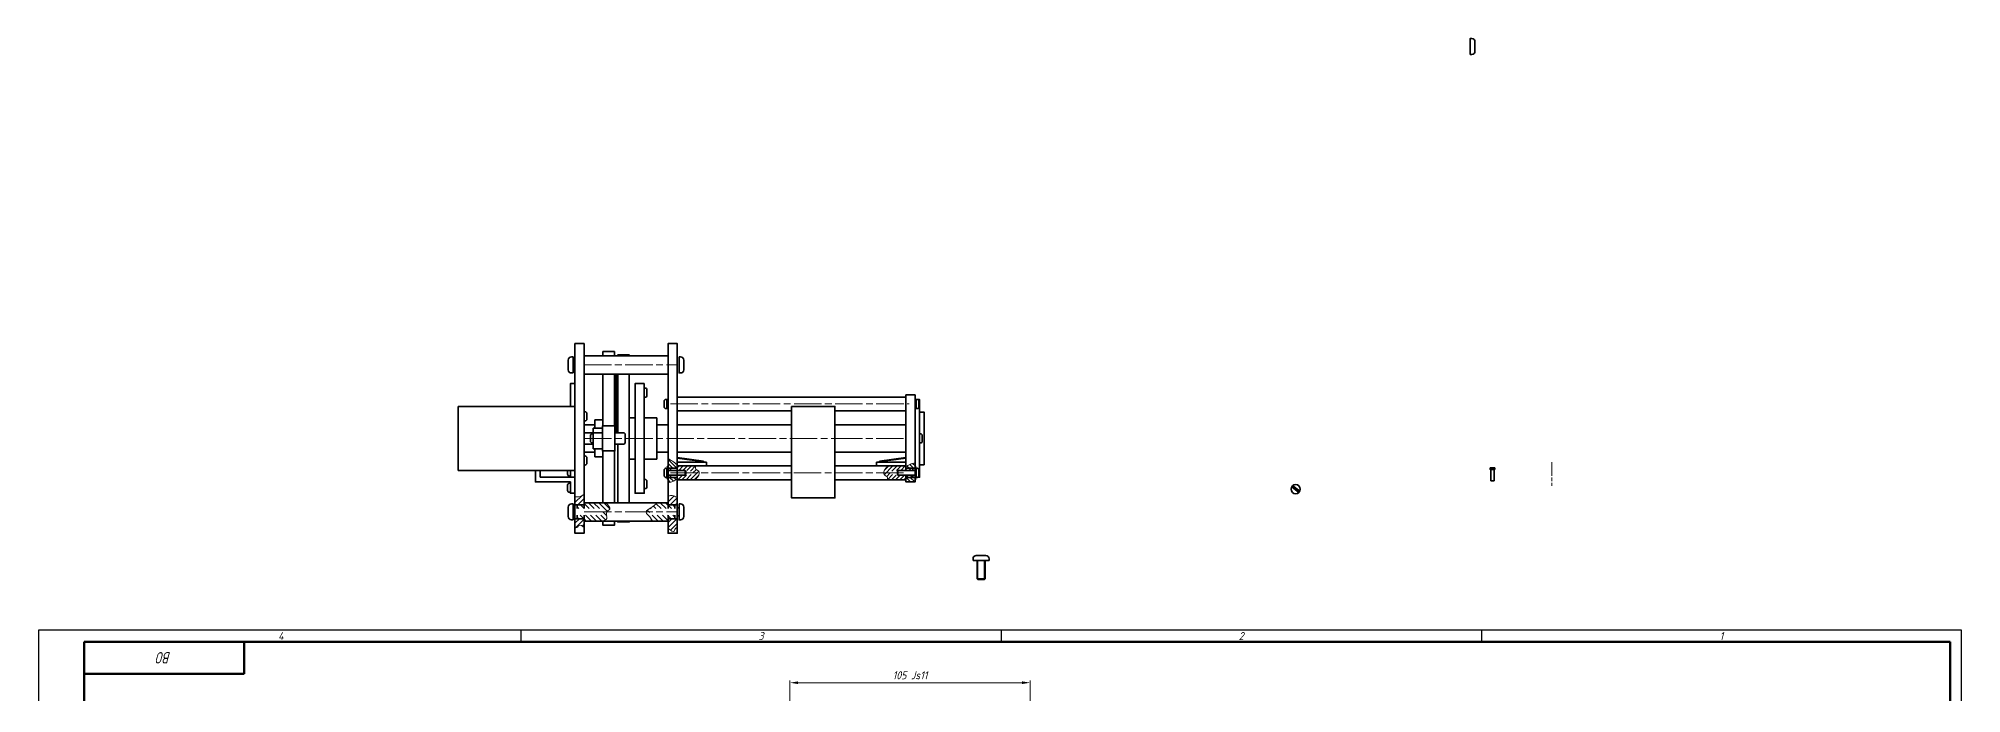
# Model space of a CAD drawing. Header units: millimetres. Extents: x 0 to 1511, y 0 to 853.
# Drawn here: x 0 to 841, y 566 to 853 of the extents above; entities that cross this region are included whole.
import ezdxf
from ezdxf.enums import TextEntityAlignment as Align

# ---------------------------------------------------------------- set-up
doc = ezdxf.new("R2010")
doc.units = ezdxf.units.MM
doc.linetypes.add('AM_ISO08W050', pattern=[18, 12, -1.5, 3, -1.5])
doc.linetypes.add('AM_ISO08W050x2', pattern=[9, 6, -0.75, 1.5, -0.75])
for name, color, linetype, lineweight in [('AM_4', 3, 'Continuous', 15), ('AM_5', 3, 'Continuous', 15), ('AM_7', 4, 'AM_ISO08W050', 15), ('AM_8', 1, 'Continuous', 15), ('AM_BOR', 7, 'Continuous', 35), ('основные', 7, 'Continuous', 35), ('тонкие', 2, 'Continuous', 15)]:
    doc.layers.add(name, color=color, linetype=linetype, lineweight=lineweight)
doc.styles.add('ACGOSTTS', font='geniso.shx', dxfattribs={"oblique": 15})
doc.styles.get("Standard").update_dxf_attribs({"font": 'geniso.shx', "oblique": 15})
doc.dimstyles.new('AM_GOST$0', dxfattribs={"dimtxt": 3.5, "dimasz": 3.5, "dimexe": 1, "dimexo": 1, "dimgap": 1.5, "dimtad": 1, "dimtoh": 1, "dimtxsty": 'Standard', "dimcen": 0, "dimclrd": 256, "dimclre": 256, "dimclrt": 2, "dimadec": 0, "dimazin": 2, "dimtp": 0.1, "dimtm": 0.1, "dimtfac": 0.71, "dimtdec": 3, "dimtmove": 0, "dimatfit": 3, "dimfxl": 1, "dimtolj": 1, "dimlwd": -1, "dimlwe": -1, "dimarcsym": 1})
pattern_1 = [(45, (-154.8573, 302.5446), (-0.8980256, 0.8980256), [])]

# ---------------------------------------------------------------- blocks, each defined once
blk = doc.blocks.new('GOST_A1_LANDSCAPE')
at = {"layer": 'AM_BOR', "color": 1, "lineweight": 25}
for p, q in [((841, 594), (0, 594)), ((0, 594), (0, 0)), ((211, 594), (211, 589)), ((421, 594), (421, 589)), ((631, 594), (631, 589)), ((841, 0), (841, 594)), ((20, 297), (15, 297)), ((841, 297), (836, 297)), ((0, 0), (841, 0)), ((211, 5), (211, 0)), ((421, 5), (421, 0)), ((631, 5), (631, 0))]:
    blk.add_line(p, q, dxfattribs=at)
at = {"layer": 'AM_BOR', "color": 7, "lineweight": 50}
for p, q in [((836, 589), (20, 589)), ((20, 589), (20, 5)), ((836, 5), (836, 589)), ((20, 5), (836, 5))]:
    blk.add_line(p, q, dxfattribs=at)
at = {"layer": 'AM_BOR', "color": 1, "lineweight": 25, "style": 'ACGOSTTS', "oblique": 15}
for s, p in [('4', (106, 591.5)), ('3', (316, 591.5)), ('2', (526, 591.5)), ('1', (736, 591.5)), ('B', (17.5, 445.5)), ('B', (838.5, 445.5)), ('A', (17.5, 158.5)), ('A', (838.5, 148.5)), ('4', (106, 2.5)), ('3', (316, 2.5)), ('2', (526, 2.5)), ('1', (736, 2.5))]:
    blk.add_text(s, height=3.5, dxfattribs=at).set_placement(p, align=Align.MIDDLE_CENTER)
blk = doc.blocks.new('GOST_EXT3_L')
at = {"layer": 'AM_BOR', "color": 7, "lineweight": 50}
for p, q in [((0, 0), (70, 0)), ((0, -14), (0, 0)), ((70, 0), (70, -14)), ((70, -14), (0, -14))]:
    blk.add_line(p, q, dxfattribs=at)
at = {"layer": 'AM_BOR', "color": 2, "lineweight": 25, "style": 'ACGOSTTS', "oblique": 15, "width": 0.8}
blk.add_attdef('GEN-TITLE-PARTNO{11.7}', text='', height=5, rotation=180, dxfattribs=at).set_placement((35, -7), align=Align.MIDDLE_CENTER)
blk = doc.blocks.new('*D39')
at = {"layer": 'AM_5', "linetype": 'ByBlock', "transparency": 16777216}
for p, q in [((328.66, 549.16), (328.66, 572.09)), ((433.66, 549.16), (433.66, 572.09)), ((332.16, 571.09), (430.16, 571.09))]:
    blk.add_line(p, q, dxfattribs=at)
at = {"layer": 'AM_5', "transparency": 16777216}
for points in [[(332.16, 571.67), (332.16, 570.51), (328.66, 571.09)], [(430.16, 571.67), (430.16, 570.51), (433.66, 571.09)]]:
    blk.add_solid(points, dxfattribs=at)
at = {"layer": 'Defpoints', "color": 0, "transparency": 16777216}
for p in [(433.66, 571.09), (328.66, 548.16), (433.66, 548.16)]:
    blk.add_point(p, dxfattribs=at)
at = {"layer": 'AM_5', "color": 2, "transparency": 16777216, "insert": (381.16, 574.34), "char_height": 3.5, "attachment_point": 5}
blk.add_mtext('\\A1;105 Js11', dxfattribs=at)

msp = doc.modelspace()

# ---------------------------------------------------------------- hatches: boundary and pattern name
at = {"layer": 'AM_8'}
h = msp.add_hatch(dxfattribs=at)
h.set_pattern_fill('ANSI31', color=256, scale=0.1, angle=180, style=0)
h.set_pattern_definition([(225, (813.52612, 1023.16114), (0.2245064, -0.2245064), [])])
h.paths.add_polyline_path([(274.834, 659.853), (275.334, 659.853), (275.334, 661.853), (274.834, 661.853)])
h.paths.add_polyline_path([(274.834, 663.853), (275.334, 663.853), (275.334, 665.853), (274.834, 665.853)])
h = msp.add_hatch(dxfattribs=at)
h.set_pattern_fill('ANSI31', color=256, scale=0.4, angle=270, style=0)
h.set_pattern_definition([(315, (813.5261, 1023.1611), (0.8980256, 0.8980256), [])])
edge = h.paths.add_edge_path()
edge.add_spline(control_points=[(275.334, 658.554), (276.079, 658.561), (277.528, 659.042), (278.736, 659.852), (279.334, 660.253)], knot_values=[0, 0, 0, 0, 2.2074933, 4.3760865, 4.3760865, 4.3760865, 4.3760865], degree=3, periodic=0)
edge.add_line((279.334, 660.253), (279.334, 660.853))
edge.add_line((279.334, 660.853), (276.334, 660.853))
edge.add_line((276.334, 660.853), (275.334, 660.853))
edge.add_line((275.334, 660.853), (275.334, 658.554))
edge = h.paths.add_edge_path()
edge.add_spline(control_points=[(279.334, 666.419), (279.171, 666.544), (279.007, 666.669), (278.844, 666.793)], knot_values=[23.3816667, 23.3816667, 23.3816667, 23.3816667, 23.8301962, 23.8301962, 23.8301962, 23.8301962], degree=3, periodic=0)
edge.add_line((278.66, 666.797), (275.334, 669.095))
edge.add_line((275.334, 669.095), (275.334, 664.853))
edge.add_line((275.334, 664.853), (276.334, 664.853))
edge.add_line((276.334, 664.853), (279.334, 664.853))
edge.add_line((279.334, 664.853), (279.334, 665.853))
edge.add_line((279.334, 665.853), (279.334, 666.419))
h = msp.add_hatch(dxfattribs=at)
h.set_pattern_fill('ANSI31', color=256, scale=0.4, angle=180, style=0)
h.set_pattern_definition([(225, (813.5261, 1023.1611), (0.8980256, -0.8980256), [])])
edge = h.paths.add_edge_path()
edge.add_line((279.334, 660.853), (279.334, 659.853))
edge.add_line((279.334, 659.853), (287.223, 659.853))
edge.add_spline(control_points=[(287.223, 659.853), (287.835, 660.452), (288.658, 661.258), (289.006, 662.542), (289.013, 662.853)], knot_values=[0, 0, 0, 0, 2.5956248, 3.4873404, 3.4873404, 3.4873404, 3.4873404], degree=3, periodic=0)
edge.add_line((289.013, 662.853), (286.387, 662.853))
edge.add_line((286.387, 662.853), (285.934, 662.069))
edge.add_line((285.934, 662.069), (284.734, 662.069))
edge.add_line((284.734, 662.069), (284.334, 661.853))
edge.add_line((284.334, 661.853), (279.334, 661.853))
edge.add_line((279.334, 661.853), (279.334, 660.853))
edge = h.paths.add_edge_path()
edge.add_line((279.334, 664.853), (279.334, 663.853))
edge.add_line((279.334, 663.853), (284.334, 663.853))
edge.add_line((284.334, 663.853), (284.734, 663.636))
edge.add_line((284.734, 663.636), (285.934, 663.636))
edge.add_line((285.934, 663.636), (286.387, 662.853))
edge.add_line((286.387, 662.853), (289.013, 662.853))
edge.add_spline(control_points=[(289.013, 662.853), (289.02, 663.133), (288.816, 664.04), (286.86, 664.475), (287.464, 665.492), (287.678, 665.853)], knot_values=[3.4873404, 3.4873404, 3.4873404, 3.4873404, 4.2931573, 6.2339089, 7.297854, 7.297854, 7.297854, 7.297854], degree=3, periodic=0)
edge.add_line((287.678, 665.853), (279.334, 665.853))
edge.add_line((279.334, 665.853), (279.334, 664.853))
h = msp.add_hatch(dxfattribs=at)
h.set_pattern_fill('ANSI31', color=256, scale=0.4, style=0)
h.set_pattern_definition(pattern_1)
edge = h.paths.add_edge_path()
edge.add_line((373.934, 663.636), (374.334, 663.853))
edge.add_line((374.334, 663.853), (379.334, 663.853))
edge.add_line((379.334, 663.853), (379.334, 664.853))
edge.add_line((379.334, 664.853), (379.334, 665.853))
edge.add_line((379.334, 665.853), (371.446, 665.853))
edge.add_spline(control_points=[(371.446, 665.853), (370.834, 665.253), (370.011, 664.448), (369.663, 663.163), (369.656, 662.853)], knot_values=[0, 0, 0, 0, 2.5956248, 3.4873404, 3.4873404, 3.4873404, 3.4873404], degree=3, periodic=0)
edge.add_line((369.656, 662.853), (372.282, 662.853))
edge.add_line((372.282, 662.853), (372.734, 663.636))
edge.add_line((372.734, 663.636), (373.934, 663.636))
edge = h.paths.add_edge_path()
edge.add_line((379.334, 659.853), (379.334, 660.853))
edge.add_line((379.334, 660.853), (379.334, 661.853))
edge.add_line((379.334, 661.853), (374.334, 661.853))
edge.add_line((374.334, 661.853), (373.934, 662.069))
edge.add_line((373.934, 662.069), (372.734, 662.069))
edge.add_line((372.734, 662.069), (372.282, 662.853))
edge.add_line((372.282, 662.853), (369.656, 662.853))
edge.add_spline(control_points=[(369.656, 662.853), (369.649, 662.572), (369.853, 661.666), (371.809, 661.231), (371.205, 660.213), (370.991, 659.853)], knot_values=[3.4873404, 3.4873404, 3.4873404, 3.4873404, 4.2931573, 6.2339089, 7.297854, 7.297854, 7.297854, 7.297854], degree=3, periodic=0)
edge.add_line((370.991, 659.853), (379.334, 659.853))
h = msp.add_hatch(dxfattribs=at)
h.set_pattern_fill('ANSI31', color=256, scale=0.4, angle=90, style=0)
h.set_pattern_definition([(135, (-154.8573, 302.5446), (-0.8980256, -0.8980256), [])])
edge = h.paths.add_edge_path()
edge.add_spline(control_points=[(383.334, 667.152), (382.59, 667.145), (381.141, 666.664), (379.933, 665.854), (379.334, 665.452)], knot_values=[0, 0, 0, 0, 2.2074933, 4.3760865, 4.3760865, 4.3760865, 4.3760865], degree=3, periodic=0)
edge.add_line((379.334, 665.452), (379.334, 664.853))
edge.add_line((379.334, 664.853), (382.334, 664.853))
edge.add_line((382.334, 664.853), (383.334, 664.853))
edge.add_line((383.334, 664.853), (383.334, 667.152))
edge = h.paths.add_edge_path()
edge.add_line((383.334, 660.853), (382.334, 660.853))
edge.add_line((382.334, 660.853), (379.334, 660.853))
edge.add_line((379.334, 660.853), (379.334, 659.853))
edge.add_line((379.334, 659.853), (379.334, 659.287))
edge.add_spline(control_points=[(379.334, 659.287), (379.498, 659.162), (379.661, 659.037), (379.825, 658.913)], knot_values=[23.3816667, 23.3816667, 23.3816667, 23.3816667, 23.8301962, 23.8301962, 23.8301962, 23.8301962], degree=3, periodic=0)
edge.add_line((379.825, 658.913), (383.334, 658.913))
edge.add_line((383.334, 658.913), (383.334, 660.853))
h = msp.add_hatch(dxfattribs=at)
h.set_pattern_fill('ANSI31', color=256, scale=0.4)
h.set_pattern_definition(pattern_1)
h.paths.add_polyline_path([(379.334, 663.853), (382.334, 663.853), (382.334, 664.853), (379.334, 664.853)])
h.paths.add_polyline_path([(382.334, 660.853), (382.334, 661.853), (379.334, 661.853), (379.334, 660.853)])
h = msp.add_hatch(dxfattribs=at)
h.set_pattern_fill('ANSI31', color=256, scale=0.1, style=0)
h.set_pattern_definition([(45, (-154.8573, 302.54457), (-0.2245064, 0.2245064), [])])
h.paths.add_polyline_path([(383.834, 665.853), (383.334, 665.853), (383.334, 663.853), (383.834, 663.853)])
h.paths.add_polyline_path([(383.834, 661.853), (383.334, 661.853), (383.334, 659.853), (383.834, 659.853)])
h = msp.add_hatch(dxfattribs=at)
h.set_pattern_fill('ANSI31', color=256, scale=0.5)
h.set_pattern_definition([(45, (-150.8573, 302.5446), (-1.122532, 1.122532), [])])
edge = h.paths.add_edge_path()
edge.add_spline(control_points=[(279.334, 652.15), (279.103, 652.234), (278.249, 652.545), (276.872, 653.271), (275.79, 652.721), (275.334, 652.49)], knot_values=[0, 0, 0, 0, 0.7450729, 2.7544572, 4.2151555, 4.2151555, 4.2151555, 4.2151555], degree=3, periodic=0)
edge.add_line((275.334, 652.49), (275.334, 648.798))
edge.add_line((275.334, 648.798), (278.334, 648.798))
edge.add_line((278.334, 648.798), (279.334, 648.798))
edge.add_line((279.334, 648.798), (279.334, 652.15))
edge = h.paths.add_edge_path()
edge.add_line((279.334, 642.798), (278.334, 642.798))
edge.add_line((278.334, 642.798), (275.334, 642.798))
edge.add_line((275.334, 642.798), (275.334, 638.548))
edge.add_spline(control_points=[(275.334, 638.548), (276.529, 637.668), (278.195, 636.442), (278.307, 638.696), (279.022, 638.908), (279.334, 639.001)], knot_values=[0, 0, 0, 0, 2.9691103, 4.1410418, 5.0514007, 5.0514007, 5.0514007, 5.0514007], degree=3, periodic=0)
edge.add_line((279.334, 639.001), (279.334, 642.798))
edge = h.paths.add_edge_path()
edge.add_spline(control_points=[(238.605, 653.541), (237.872, 653.026), (236.644, 652.163), (235.191, 652.412), (234.605, 652.513)], knot_values=[0, 0, 0, 0, 2.5517183, 4.2776179, 4.2776179, 4.2776179, 4.2776179], degree=3, periodic=0)
edge.add_line((234.605, 652.513), (234.605, 648.798))
edge.add_line((234.605, 648.798), (235.605, 648.798))
edge.add_line((235.605, 648.798), (238.605, 648.798))
edge.add_line((238.605, 648.798), (238.605, 653.541))
edge = h.paths.add_edge_path()
edge.add_line((238.605, 642.798), (235.605, 642.798))
edge.add_line((235.605, 642.798), (234.605, 642.798))
edge.add_line((234.605, 642.798), (234.605, 638.906))
edge.add_spline(control_points=[(234.605, 638.906), (234.917, 638.851), (235.716, 638.71), (236.542, 640.631), (237.807, 639.61), (238.605, 638.966)], knot_values=[0, 0, 0, 0, 0.8745598, 2.2433555, 4.5836616, 4.5836616, 4.5836616, 4.5836616], degree=3, periodic=0)
edge.add_line((238.605, 638.966), (238.605, 642.798))
h = msp.add_hatch(dxfattribs=at)
h.set_pattern_fill('ANSI31', color=256, scale=0.5, angle=90)
h.set_pattern_definition([(135, (-150.8573, 302.5446), (-1.122532, -1.122532), [])])
edge = h.paths.add_edge_path()
edge.add_spline(control_points=[(248.551, 645.798), (248.836, 646.298), (250.932, 647.234), (249.117, 648.78), (247.921, 649.798)], knot_values=[0, 0, 0, 0, 1.7471492, 5.1168703, 5.1168703, 5.1168703, 5.1168703], degree=3, periodic=0)
edge.add_line((247.921, 649.798), (238.605, 649.798))
edge.add_line((238.605, 649.798), (238.605, 647.223))
edge.add_line((238.605, 647.223), (246.005, 647.223))
edge.add_line((246.005, 647.223), (246.828, 645.798))
edge.add_line((246.828, 645.798), (248.551, 645.798))
edge = h.paths.add_edge_path()
edge.add_spline(control_points=[(246.031, 641.798), (247.163, 641.967), (249.532, 642.319), (248.067, 644.947), (248.551, 645.798)], knot_values=[5.1168703, 5.1168703, 5.1168703, 5.1168703, 7.8372317, 10.8128607, 10.8128607, 10.8128607, 10.8128607], degree=3, periodic=0)
edge.add_line((248.551, 645.798), (246.828, 645.798))
edge.add_line((246.828, 645.798), (246.005, 644.373))
edge.add_line((246.005, 644.373), (238.605, 644.373))
edge.add_line((238.605, 644.373), (238.605, 641.798))
edge.add_line((238.605, 641.798), (246.031, 641.798))
h.paths.add_polyline_path([(238.605, 648.798), (235.605, 648.798), (235.605, 647.223), (238.605, 647.223)])
h.paths.add_polyline_path([(238.605, 644.373), (235.605, 644.373), (235.605, 642.798), (238.605, 642.798)])
edge = h.paths.add_edge_path()
edge.add_line((275.334, 649.798), (270.745, 649.798))
edge.add_spline(control_points=[(270.745, 649.798), (269.885, 649.088), (268.367, 647.836), (265.751, 646.448), (265.702, 645.798)], knot_values=[0, 0, 0, 0, 3.648807, 6.4410116, 6.4410116, 6.4410116, 6.4410116], degree=3, periodic=0)
edge.add_line((265.702, 645.798), (267.112, 645.798))
edge.add_line((267.112, 645.798), (267.934, 647.223))
edge.add_line((267.934, 647.223), (275.334, 647.223))
edge.add_line((275.334, 647.223), (275.334, 649.798))
edge = h.paths.add_edge_path()
edge.add_line((275.334, 644.373), (267.934, 644.373))
edge.add_line((267.934, 644.373), (267.112, 645.798))
edge.add_line((267.112, 645.798), (265.702, 645.798))
edge.add_spline(control_points=[(265.702, 645.798), (265.635, 644.91), (268.057, 643.699), (268, 642.104), (267.989, 641.798)], knot_values=[6.4410116, 6.4410116, 6.4410116, 6.4410116, 10.2548455, 11.1614618, 11.1614618, 11.1614618, 11.1614618], degree=3, periodic=0)
edge.add_line((267.989, 641.798), (275.334, 641.798))
edge.add_line((275.334, 641.798), (275.334, 644.373))
h.paths.add_polyline_path([(278.334, 648.798), (275.334, 648.798), (275.334, 647.223), (278.334, 647.223)])
h.paths.add_polyline_path([(278.334, 644.373), (275.334, 644.373), (275.334, 642.798), (278.334, 642.798)])
at = {"layer": 'основные'}
h = msp.add_hatch(dxfattribs=at)
h.set_pattern_fill('GRATE', color=256, scale=0.069)
h.set_pattern_definition([(0, (-136.916073, 302.54457), (0, 0.05476875), []), (90, (-136.91607, 302.54457), (-0.219075, 1e-17), [])])
h.paths.add_polyline_path([(253.355, 706.027), (251.855, 706.027), (251.855, 683.413), (252.105, 683.413), (252.105, 680.413), (253.355, 680.413)])

# ---------------------------------------------------------------- linework, layer by layer
at = {"layer": 'AM_4'}
for p, q in [((410.832, 624.577), (410.832, 616.272)), ((413.596, 624.577), (413.596, 616.272))]:
    msp.add_line(p, q, dxfattribs=at)
at = {"layer": 'AM_7'}
for p, q in [((238.605, 710.027), (279.334, 710.027)), ((276.418, 692.972), (380.841, 692.972)), ((238.605, 677.913), (352.334, 677.913)), ((348.334, 677.913), (379.334, 677.913)), ((276.334, 662.853), (348.334, 662.853)), ((348.334, 662.853), (379.334, 662.853)), ((238.605, 645.798), (279.334, 645.798))]:
    msp.add_line(p, q, dxfattribs=at)
at = {"layer": 'AM_7', "linetype": 'AM_ISO08W050x2'}
msp.add_line((661.815, 667.503), (661.815, 657.153), dxfattribs=at)
at = {"layer": 'основные'}
for p, q in [((348.334, 691.913), (329.334, 691.913)), ((329.334, 691.913), (329.334, 682.114)), ((348.334, 651.913), (348.334, 691.913)), ((246.605, 680.413), (246.605, 683.413)), ((246.605, 683.413), (252.105, 683.413)), ((252.105, 683.413), (252.105, 680.413)), ((329.334, 683.913), (329.334, 651.913)), ((238.605, 680.413), (242.605, 680.413)), ((246.605, 680.413), (238.605, 680.413)), ((238.605, 677.913), (238.605, 675.413)), ((238.605, 675.413), (242.605, 675.413)), ((238.605, 675.413), (242.605, 675.413)), ((246.605, 675.413), (246.605, 672.413)), ((256.105, 680.413), (252.105, 680.413)), ((252.105, 672.413), (252.105, 675.413)), ((252.105, 675.413), (256.105, 675.413)), ((256.105, 680.413), (256.605, 679.913)), ((256.105, 675.413), (256.605, 675.913)), ((256.605, 675.913), (256.605, 679.913)), ((238.605, 668.266), (238.605, 669.266)), ((246.605, 672.413), (252.105, 672.413)), ((276.334, 664.853), (275.334, 664.853)), ((279.334, 664.853), (276.334, 664.853)), ((276.334, 664.853), (276.334, 663.853)), ((290.814, 668.028), (279.334, 669.518)), ((279.334, 664.853), (279.334, 663.853)), ((288.881, 667.478), (288.881, 667.667)), ((289.481, 667.478), (288.881, 667.478)), ((289.481, 667.667), (289.481, 667.478)), ((290.883, 668.022), (290.814, 668.028)), ((290.883, 667.478), (290.883, 668.022)), ((367.785, 668.022), (367.855, 668.028)), ((367.785, 667.478), (367.785, 668.022)), ((367.855, 668.028), (379.334, 669.518)), ((369.187, 667.667), (369.187, 667.478)), ((369.187, 667.478), (369.787, 667.478)), ((369.787, 667.478), (369.787, 667.667)), ((379.334, 664.853), (382.334, 664.853)), ((379.334, 664.853), (379.334, 663.853)), ((382.334, 664.853), (382.334, 663.853)), ((382.334, 664.853), (383.334, 664.853)), ((635.704, 664.722), (635.704, 665.022)), ((636.004, 664.722), (635.704, 664.722)), ((636.004, 665.022), (636.004, 664.722)), ((219.352, 660.913), (219.352, 663.913)), ((232.605, 660.913), (219.352, 660.913)), ((232.605, 660.913), (232.605, 663.913)), ((232.605, 660.913), (234.605, 660.913)), ((275.363, 663.853), (274.834, 663.853)), ((274.834, 663.853), (282.834, 663.853)), ((275.363, 661.853), (274.834, 661.853)), ((282.834, 661.853), (274.834, 661.853)), ((276.334, 660.853), (275.334, 660.853)), ((276.334, 660.853), (276.334, 661.853)), ((279.334, 660.853), (276.334, 660.853)), ((279.334, 660.853), (279.334, 661.853)), ((282.834, 663.853), (282.834, 661.853)), ((283.061, 663.636), (282.834, 663.853)), ((282.834, 663.636), (282.834, 663.853)), ((282.834, 662.069), (282.834, 663.636)), ((282.834, 661.853), (282.834, 662.069)), ((282.834, 661.853), (283.061, 662.069)), ((283.061, 663.636), (283.061, 662.069)), ((375.834, 663.853), (375.608, 663.636)), ((375.608, 662.069), (375.608, 663.636)), ((375.608, 662.069), (375.834, 661.853)), ((375.834, 661.853), (375.834, 663.853)), ((375.834, 663.853), (383.834, 663.853)), ((375.834, 663.853), (375.834, 663.636)), ((375.834, 663.636), (375.834, 662.069)), ((375.834, 662.069), (375.834, 661.853)), ((383.834, 661.853), (375.834, 661.853)), ((379.334, 660.853), (379.334, 661.853)), ((379.334, 660.853), (382.334, 660.853)), ((382.334, 660.853), (382.334, 661.853)), ((382.334, 660.853), (383.334, 660.853)), ((383.306, 663.853), (383.834, 663.853)), ((383.306, 661.853), (383.834, 661.853)), ((551.159, 654.244), (548.076, 656.699)), ((551.588, 654.785), (548.502, 657.234)), ((635.154, 664.322), (636.554, 664.322)), ((635.154, 664.322), (635.154, 659.322)), ((636.554, 659.322), (635.154, 659.322)), ((636.554, 664.322), (636.554, 659.322)), ((235.605, 648.798), (234.605, 648.798)), ((278.334, 648.798), (279.334, 648.798)), ((329.334, 651.913), (348.334, 651.913)), ((234.605, 647.548), (233.805, 647.548)), ((234.605, 644.048), (233.805, 644.048)), ((235.605, 642.798), (234.605, 642.798)), ((278.334, 642.798), (279.334, 642.798)), ((279.334, 647.548), (280.134, 647.548)), ((279.334, 644.048), (280.134, 644.048)), ((410.464, 624.577), (410.464, 616.577)), ((413.964, 616.577), (413.964, 624.577)), ((410.464, 616.577), (413.964, 616.577)), ((410.464, 616.577), (410.832, 616.272)), ((410.832, 616.272), (413.596, 616.272)), ((413.596, 616.272), (413.964, 616.577))]:
    msp.add_line(p, q, dxfattribs=at)
for points in [[(626.125, 845.811), (626.825, 845.811, 0.4142136), (628.225, 847.211), (628.225, 851.411, 0.4142136), (626.825, 852.811), (626.125, 852.811)], [(233.805, 706.527), (233.105, 706.527, -0.4142136), (231.705, 707.927), (231.705, 712.127, -0.4142136), (233.105, 713.527), (233.805, 713.527)], [(280.134, 713.527), (280.834, 713.527, -0.4142136), (282.234, 712.127), (282.234, 707.927, -0.4142136), (280.834, 706.527), (280.134, 706.527)], [(233.805, 642.298), (233.105, 642.298, -0.4142136), (231.705, 643.698), (231.705, 647.898, -0.4142136), (233.105, 649.298), (233.805, 649.298)], [(280.134, 649.298), (280.834, 649.298, -0.4142136), (282.234, 647.898), (282.234, 643.698, -0.4142136), (280.834, 642.298), (280.134, 642.298)], [(408.714, 624.577), (408.714, 625.277, -0.4142136), (410.114, 626.677), (414.314, 626.677, -0.4142136), (415.714, 625.277), (415.714, 624.577)]]:
    msp.add_lwpolyline(points, format="xyb", close=True, dxfattribs=at)
for points in [[(238.605, 644.373), (238.605, 636.413), (234.605, 636.413), (234.605, 719.413), (238.605, 719.413), (238.605, 647.223)], [(246.855, 714.027), (246.855, 715.913), (251.855, 715.913), (251.855, 714.027)], [(275.334, 644.373), (275.334, 636.413), (279.334, 636.413), (279.334, 719.413), (275.334, 719.413), (275.334, 647.223)], [(253.355, 714.027), (253.355, 714.413), (258.355, 714.413), (258.355, 714.027)], [(232.605, 691.913), (232.605, 701.913), (234.605, 701.913), (234.605, 653.913), (232.605, 653.913), (232.605, 658.913)], [(246.855, 683.413), (246.855, 706.027)], [(251.855, 683.413), (251.855, 706.027)], [(251.855, 706.027), (251.855, 683.413)], [(253.355, 680.413), (253.355, 706.027)], [(253.355, 706.027), (253.355, 680.413)], [(258.355, 706.027), (258.355, 649.798)], [(329.334, 689.972), (279.334, 689.972), (279.334, 695.972), (379.334, 695.972), (379.334, 689.972), (348.334, 689.972)], [(379.334, 665.452), (379.334, 696.913), (383.334, 696.913), (383.334, 658.913), (379.334, 658.913), (379.334, 660.407)], [(383.334, 660.913), (383.334, 694.913)], [(384.538, 694.913), (385.334, 694.913), (385.334, 660.913), (384.538, 660.913)], [(243.366, 671.913), (238.605, 671.913), (238.605, 683.913), (243.366, 683.913)], [(243.366, 682.413), (243.366, 686.017), (246.855, 685.995), (246.855, 683.413)], [(260.905, 668.913), (258.355, 668.913), (258.355, 686.913), (260.905, 686.913)], [(264.905, 686.913), (270.355, 686.913), (270.355, 668.913), (264.905, 668.913)], [(270.355, 683.913), (275.334, 683.913)], [(279.334, 683.913), (329.334, 683.913)], [(348.334, 683.913), (379.334, 683.913), (379.334, 671.913), (348.334, 671.913)], [(246.855, 672.413), (246.855, 669.913), (243.366, 669.884), (243.366, 673.413)], [(253.355, 675.413), (253.355, 649.798)], [(253.355, 649.798), (253.355, 675.413)], [(246.855, 649.798), (246.855, 672.413)], [(251.855, 672.413), (251.855, 649.798)], [(251.855, 649.798), (251.855, 672.413)], [(275.334, 671.913), (270.355, 671.913)], [(329.334, 671.913), (279.334, 671.913)], [(290.733, 667.478), (290.733, 667.768), (283.538, 668.702), (279.334, 669.248)], [(329.334, 659.853), (279.334, 659.853), (279.334, 665.853), (329.334, 665.853)], [(348.334, 665.853), (379.334, 665.853), (379.334, 664.853)], [(367.936, 667.478), (367.936, 667.768), (375.131, 668.702), (379.334, 669.248)], [(232.605, 658.913), (217.352, 658.913), (217.352, 663.913)], [(231.405, 663.913), (231.405, 662.937)], [(379.334, 660.853), (379.334, 659.853), (348.334, 659.853)], [(235.605, 647.223), (235.605, 648.798), (238.605, 648.798), (238.605, 647.223)], [(238.605, 647.223), (238.605, 649.798), (275.334, 649.798), (275.334, 647.223)], [(275.334, 647.223), (275.334, 648.798), (278.334, 648.798), (278.334, 647.223)], [(238.605, 644.373), (238.605, 642.798), (235.605, 642.798), (235.605, 644.373)], [(275.334, 644.373), (275.334, 641.798), (238.605, 641.798), (238.605, 644.373)], [(251.855, 641.798), (251.855, 639.913), (246.855, 639.913), (246.855, 641.798)], [(258.355, 641.798), (258.355, 641.413), (253.355, 641.413), (253.355, 641.798)], [(278.334, 644.373), (278.334, 642.798), (275.334, 642.798), (275.334, 644.373)]]:
    msp.add_lwpolyline(points, dxfattribs=at)
for points in [[(238.619, 714.027), (275.334, 714.027), (275.334, 706.027), (238.619, 706.027)], [(264.905, 701.913), (264.905, 653.913), (260.905, 653.913), (260.905, 701.913)], [(183.605, 691.913), (234.605, 691.913), (234.605, 663.913), (183.605, 663.913)], [(329.334, 691.913), (348.334, 691.913), (348.334, 651.913), (329.334, 651.913)], [(242.605, 682.413), (246.605, 682.413), (246.605, 673.413), (242.605, 673.413)], [(246.605, 683.413), (252.105, 683.413), (252.105, 672.413), (246.605, 672.413)], [(385.334, 689.413), (387.334, 689.413), (387.334, 666.413), (385.334, 666.413)], [(292.134, 667.478), (279.334, 667.478), (279.334, 665.853), (292.134, 665.853)], [(366.534, 667.478), (379.334, 667.478), (379.334, 665.853), (366.534, 665.853)], [(634.854, 665.022), (636.854, 665.022), (636.854, 664.322), (634.854, 664.322)]]:
    msp.add_lwpolyline(points, close=True, dxfattribs=at)
for points in [[(266.105, 698.412), (266.105, 699.112, 0.4142136), (265.305, 699.912), (264.905, 699.912), (264.905, 695.912), (265.305, 695.912, 0.4142136), (266.105, 696.712), (266.105, 698.412)], [(273.634, 693.472), (273.634, 694.172, -0.4142136), (274.434, 694.972), (274.834, 694.972), (274.834, 690.972), (274.434, 690.972, -0.4142136), (273.634, 691.772), (273.634, 693.472)], [(385.034, 692.472), (385.034, 691.772, -0.4142136), (384.234, 690.972), (383.834, 690.972), (383.834, 694.972), (384.234, 694.972, -0.4142136), (385.034, 694.172), (385.034, 692.472)], [(239.805, 688.059), (239.805, 688.759, 0.4142136), (239.005, 689.559), (238.605, 689.559), (238.605, 685.559), (239.005, 685.559, 0.4142136), (239.805, 686.359), (239.805, 688.059)], [(241.405, 678.413), (241.405, 679.113, -0.4142136), (242.205, 679.913), (242.605, 679.913), (242.605, 675.913), (242.205, 675.913, -0.4142136), (241.405, 676.713), (241.405, 678.413)], [(386.534, 677.413), (386.534, 676.713, -0.4142136), (385.734, 675.913), (385.334, 675.913), (385.334, 679.913), (385.734, 679.913, -0.4142136), (386.534, 679.113), (386.534, 677.413)], [(239.805, 667.766), (239.805, 667.066, -0.4142136), (239.005, 666.266), (238.605, 666.266), (238.605, 670.266), (239.005, 670.266, -0.4142136), (239.805, 669.466), (239.805, 667.766)], [(273.634, 663.353), (273.634, 664.053, -0.4142136), (274.434, 664.853), (274.834, 664.853), (274.834, 660.853), (274.434, 660.853, -0.4142136), (273.634, 661.653), (273.634, 663.353)], [(385.034, 662.353), (385.034, 661.653, -0.4142136), (384.234, 660.853), (383.834, 660.853), (383.834, 664.853), (384.234, 664.853, -0.4142136), (385.034, 664.053), (385.034, 662.353)], [(231.405, 662.937), (231.405, 662.237, 0.4142136), (232.205, 661.437), (232.605, 661.437), (232.605, 663.913)], [(231.405, 655.843), (231.405, 655.143, 0.4142136), (232.205, 654.343), (232.605, 654.343), (232.605, 658.343), (232.205, 658.343, 0.4142136), (231.405, 657.543), (231.405, 655.843)], [(266.105, 658.442), (266.105, 659.142, 0.4142136), (265.305, 659.942), (264.905, 659.942), (264.905, 655.942), (265.305, 655.942, 0.4142136), (266.105, 656.742), (266.105, 658.442)]]:
    msp.add_lwpolyline(points, format="xyb", dxfattribs=at)
msp.add_circle((549.83, 655.738), 2, dxfattribs=at)
for centre in [(289.181, 667.667), (369.487, 667.667)]:
    msp.add_arc(centre, 0.3, 360, 180, dxfattribs=at)
at = {"layer": 'тонкие'}
for points in [[(275.334, 669.095), (276.501, 668.586), (277.918, 667.502), (279.334, 666.419)], [(379.825, 658.913), (379.661, 659.037), (379.498, 659.162), (379.334, 659.287)]]:
    msp.add_open_spline(points, degree=3, dxfattribs=at)
for points in [[(287.223, 659.853), (288.797, 661.917), (288.797, 663.614), (287.305, 664.856), (287.678, 665.853)], [(371.446, 665.853), (369.872, 663.789), (369.872, 662.091), (371.363, 660.849), (370.991, 659.853)], [(238.605, 653.541), (236.327, 652.392), (234.605, 652.513)], [(247.921, 649.798), (249.812, 647.008), (248.551, 645.798), (248.551, 642.822), (246.031, 641.798)], [(270.745, 649.798), (267.813, 647.626), (265.702, 645.798), (267.93, 642.703), (267.989, 641.798)], [(275.334, 652.49), (276.71, 652.981), (278.638, 652.414), (279.334, 652.15)], [(238.605, 638.966), (236.448, 639.873), (235.48, 638.906), (234.605, 638.906)], [(275.334, 638.548), (278.109, 637.49), (278.524, 638.586), (279.334, 639.001)]]:
    msp.add_spline(points, degree=3, dxfattribs=at)
for points in [[(379.334, 665.452), (379.933, 665.854), (381.141, 666.664), (382.59, 667.145), (383.334, 667.152)], [(279.334, 660.253), (278.736, 659.852), (277.528, 659.042), (276.079, 658.561), (275.334, 658.554)]]:
    msp.add_open_spline(points, degree=3, knots=[0, 0, 0, 0, 2.1685932, 4.3760865, 4.3760865, 4.3760865, 4.3760865], dxfattribs=at)

# ---------------------------------------------------------------- block references
at = {"layer": 'основные', "lineweight": 0}
msp.add_blockref('GOST_A1_LANDSCAPE', (0, 0), dxfattribs=at)
msp.add_blockref('GOST_EXT3_L', (20, 589), dxfattribs=at).add_auto_attribs({'GEN-TITLE-PARTNO{11.7}': 'ВО'})

# ---------------------------------------------------------------- dimensions: what is measured, and where the dimension line sits
at = {"layer": 'AM_5'}
dim = msp.add_linear_dim(base=(433.659, 571.089), p1=(328.659, 548.163), p2=(433.659, 548.163), text='<> Js11', dimstyle='AM_GOST$0', override={"dimpost": '', "dimtp": 0.1, "dimtm": 0.1, "dimtdec": 3, "dimtzin": 8}, dxfattribs=at)
dim.commit()
dim.dimension.update_dxf_attribs({"geometry": '*D39', "text_midpoint": (381.159, 574.339)})

doc.saveas('drawing.dxf')
